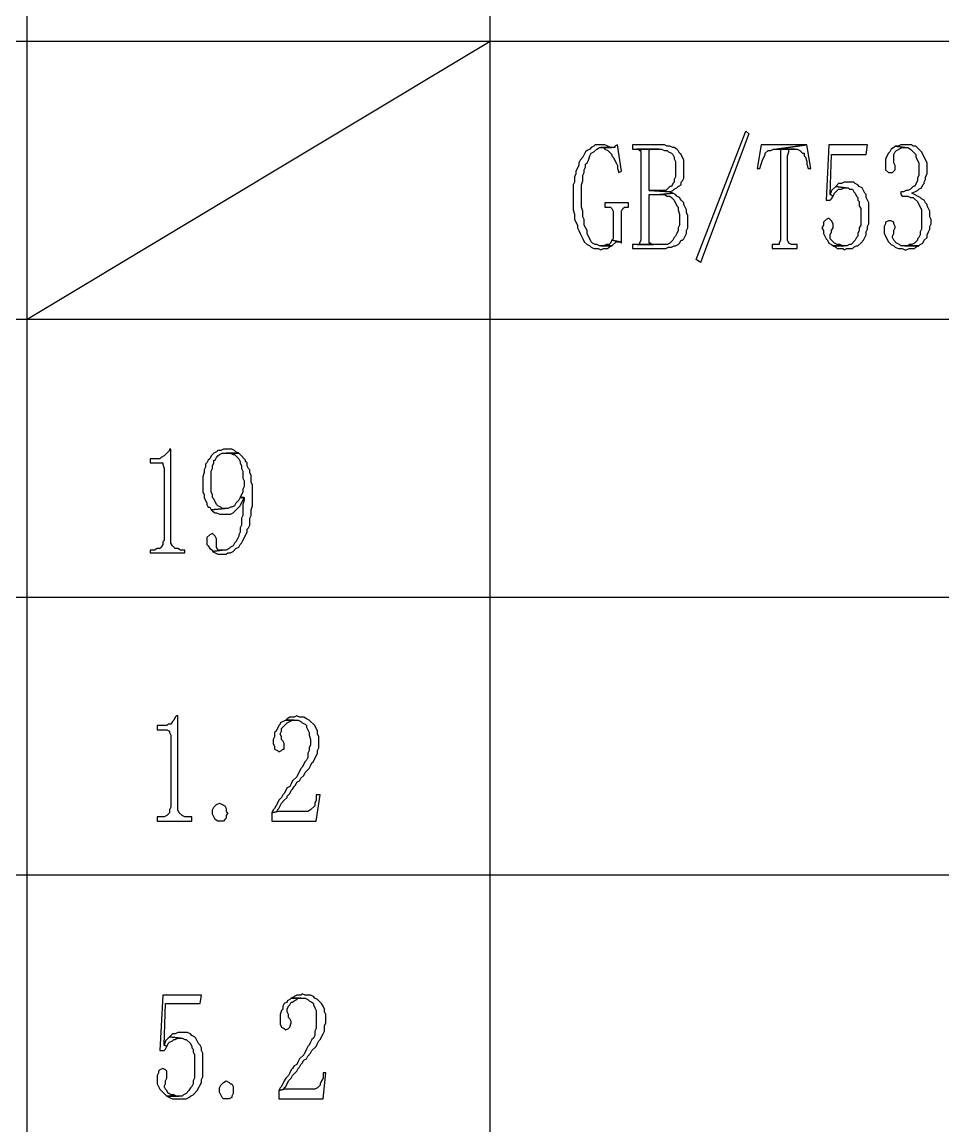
# Model space of a CAD drawing. Extents: x -15.4 to 0.8, y 0.3 to 11.8.
# Drawn here: x -1.066 to -0.511, y 1.686 to 2.351 of the extents above; entities that cross this region are included whole.
import ezdxf

# ---------------------------------------------------------------- set-up
doc = ezdxf.new("R2010")
doc.units = 0
doc.header["$MEASUREMENT"] = 0
doc.linetypes.add('AUSGEZOGEN', pattern=[0])
doc.layers.get('0').update_dxf_attribs({"linetype": 'AUSGEZOGEN'})

msp = doc.modelspace()

# ---------------------------------------------------------------- linework, layer by layer
for points in [[(-1.06295, 1.3344), (-1.06295, 2.6744)], [(-0.78378, 1.3344), (-0.78378, 2.6744)], [(-3.26878, 2.3394), (0.08122, 2.3394)], [(-1.06295, 2.1719), (-0.78378, 2.3394)], [(-0.65711, 2.20606), (-0.65961, 2.20773), (-0.65961, 2.20773), (-0.62961, 2.28523), (-0.62961, 2.28523), (-0.62795, 2.28356), (-0.62795, 2.28356), (-0.65711, 2.20606), (-0.65711, 2.20606)], [(-0.71711, 2.2769), (-0.72045, 2.2769), (-0.72045, 2.2769), (-0.72128, 2.27606), (-0.72128, 2.27606), (-0.72295, 2.27523), (-0.72295, 2.27523), (-0.72378, 2.2744), (-0.72378, 2.2744), (-0.72545, 2.27356), (-0.72545, 2.27356), (-0.72628, 2.27273), (-0.72628, 2.27273), (-0.72795, 2.2694), (-0.72795, 2.2694), (-0.72961, 2.26773), (-0.72961, 2.26773), (-0.73045, 2.26606), (-0.73045, 2.26606), (-0.73045, 2.2644), (-0.73045, 2.2644), (-0.73211, 2.26106), (-0.73211, 2.26106), (-0.73211, 2.2594), (-0.73211, 2.2594), (-0.73295, 2.25773), (-0.73295, 2.25773), (-0.73295, 2.2544), (-0.73295, 2.2544), (-0.73378, 2.25273), (-0.73378, 2.25273), (-0.73378, 2.23773), (-0.73378, 2.23773), (-0.73295, 2.23523), (-0.73295, 2.23523), (-0.73295, 2.2319), (-0.73295, 2.2319), (-0.73128, 2.22856), (-0.73128, 2.22856), (-0.73128, 2.2269), (-0.73128, 2.2269), (-0.73045, 2.22523), (-0.73045, 2.22523), (-0.72961, 2.22356), (-0.72961, 2.22356), (-0.72878, 2.2219), (-0.72878, 2.2219), (-0.72795, 2.22023), (-0.72795, 2.22023), (-0.72711, 2.21856), (-0.72711, 2.21856), (-0.72545, 2.2169), (-0.72545, 2.2169), (-0.72378, 2.21606), (-0.72378, 2.21606), (-0.72295, 2.21523), (-0.72295, 2.21523), (-0.72128, 2.2144), (-0.72128, 2.2144), (-0.71878, 2.2144), (-0.71878, 2.2144), (-0.71711, 2.21356), (-0.71711, 2.21356), (-0.71545, 2.2144), (-0.71545, 2.2144), (-0.71295, 2.2144), (-0.71295, 2.2144), (-0.71211, 2.21523), (-0.71211, 2.21523), (-0.71045, 2.21606), (-0.71045, 2.21606), (-0.71795, 2.21606), (-0.71795, 2.21606), (-0.71961, 2.2169), (-0.71961, 2.2169), (-0.72045, 2.2169), (-0.72045, 2.2169), (-0.72211, 2.21773), (-0.72211, 2.21773), (-0.72295, 2.21856), (-0.72295, 2.21856), (-0.72545, 2.22356), (-0.72545, 2.22356), (-0.72545, 2.22523), (-0.72545, 2.22523), (-0.72711, 2.22856), (-0.72711, 2.22856), (-0.72711, 2.2319), (-0.72711, 2.2319), (-0.72795, 2.23356), (-0.72795, 2.23356), (-0.72795, 2.2369), (-0.72795, 2.2369), (-0.72878, 2.2394), (-0.72878, 2.2394), (-0.72878, 2.25273), (-0.72878, 2.25273), (-0.72795, 2.25523), (-0.72795, 2.25523), (-0.72795, 2.25856), (-0.72795, 2.25856), (-0.72711, 2.26023), (-0.72711, 2.26023), (-0.72711, 2.2619), (-0.72711, 2.2619), (-0.72628, 2.26356), (-0.72628, 2.26356), (-0.72628, 2.26523), (-0.72628, 2.26523), (-0.72545, 2.26606), (-0.72545, 2.26606), (-0.72461, 2.26773), (-0.72461, 2.26773), (-0.72378, 2.27023), (-0.72378, 2.27023), (-0.72295, 2.2719), (-0.72295, 2.2719), (-0.72128, 2.27273), (-0.72128, 2.27273), (-0.71961, 2.2744), (-0.71961, 2.2744), (-0.71795, 2.27523), (-0.71795, 2.27523), (-0.71045, 2.27523), (-0.71045, 2.27523), (-0.71128, 2.27523), (-0.71128, 2.27523), (-0.71295, 2.27606), (-0.71295, 2.27606), (-0.71461, 2.2769), (-0.71461, 2.2769), (-0.71545, 2.2769), (-0.71711, 2.2769)], [(-0.70711, 2.2769), (-0.70878, 2.27606), (-0.70878, 2.27606), (-0.70878, 2.27523), (-0.70878, 2.27523), (-0.71711, 2.27523), (-0.71711, 2.27523), (-0.71545, 2.27523), (-0.71545, 2.27523), (-0.71461, 2.2744), (-0.71461, 2.2744), (-0.71295, 2.27356), (-0.71295, 2.27356), (-0.71045, 2.27106), (-0.71045, 2.27106), (-0.71045, 2.27023), (-0.71045, 2.27023), (-0.70961, 2.2694), (-0.70961, 2.2694), (-0.70795, 2.26606), (-0.70795, 2.26606), (-0.70711, 2.2644), (-0.70711, 2.2644), (-0.70711, 2.26273), (-0.70711, 2.26273), (-0.70628, 2.26023), (-0.70628, 2.26023), (-0.70461, 2.26106), (-0.70711, 2.2769)], [(-0.68045, 2.2769), (-0.69795, 2.2769), (-0.69795, 2.2769), (-0.69795, 2.2744), (-0.69795, 2.2744), (-0.68045, 2.2744), (-0.68045, 2.2744), (-0.67878, 2.27356), (-0.67878, 2.27356), (-0.67711, 2.27356), (-0.67711, 2.27356), (-0.67628, 2.27273), (-0.67628, 2.27273), (-0.67461, 2.2719), (-0.67461, 2.2719), (-0.67378, 2.27106), (-0.67378, 2.27106), (-0.67295, 2.2694), (-0.67295, 2.2694), (-0.67295, 2.26856), (-0.67295, 2.26856), (-0.67211, 2.2669), (-0.67211, 2.2669), (-0.67211, 2.25773), (-0.67211, 2.25773), (-0.67295, 2.25606), (-0.67295, 2.25606), (-0.67295, 2.2544), (-0.67295, 2.2544), (-0.67378, 2.25356), (-0.67378, 2.25356), (-0.67461, 2.2519), (-0.67461, 2.2519), (-0.67545, 2.2519), (-0.67545, 2.2519), (-0.67711, 2.25023), (-0.67711, 2.25023), (-0.67795, 2.2494), (-0.67795, 2.2494), (-0.68795, 2.2494), (-0.68795, 2.2494), (-0.67545, 2.24856), (-0.67545, 2.24856), (-0.67378, 2.2494), (-0.67378, 2.2494), (-0.67295, 2.25023), (-0.67295, 2.25023), (-0.67128, 2.25106), (-0.67128, 2.25106), (-0.67045, 2.2519), (-0.67045, 2.2519), (-0.66878, 2.25273), (-0.66878, 2.25273), (-0.66878, 2.2544), (-0.66878, 2.2544), (-0.66795, 2.25523), (-0.66795, 2.25523), (-0.66711, 2.2569), (-0.66711, 2.2569), (-0.66711, 2.26773), (-0.66711, 2.26773), (-0.66878, 2.27106), (-0.66878, 2.27106), (-0.66961, 2.2719), (-0.66961, 2.2719), (-0.67045, 2.27356), (-0.67045, 2.27356), (-0.67128, 2.2744), (-0.67128, 2.2744), (-0.67295, 2.27523), (-0.67295, 2.27523), (-0.67378, 2.27523), (-0.67378, 2.27523), (-0.67545, 2.27606), (-0.67545, 2.27606), (-0.67711, 2.27606), (-0.67711, 2.27606), (-0.67878, 2.2769), (-0.68045, 2.2769)], [(-0.59295, 2.2769), (-0.62045, 2.2769), (-0.62045, 2.2769), (-0.62295, 2.26273), (-0.62295, 2.26273), (-0.62128, 2.26273), (-0.62128, 2.26273), (-0.62045, 2.26523), (-0.62045, 2.26523), (-0.61961, 2.26773), (-0.61961, 2.26773), (-0.61795, 2.27106), (-0.61795, 2.27106), (-0.61795, 2.2719), (-0.61795, 2.2719), (-0.61628, 2.27356), (-0.61628, 2.27356), (-0.61461, 2.27356), (-0.61461, 2.27356), (-0.61295, 2.2744), (-0.61295, 2.2744), (-0.61128, 2.2744), (-0.59295, 2.2769)], [(-0.59295, 2.2769), (-0.61128, 2.2744), (-0.61128, 2.2744), (-0.59878, 2.2744), (-0.59878, 2.2744), (-0.59711, 2.27356), (-0.59711, 2.27356), (-0.59545, 2.2719), (-0.59545, 2.2719), (-0.59461, 2.2719), (-0.59461, 2.2719), (-0.59461, 2.27023), (-0.59461, 2.27023), (-0.59378, 2.2694), (-0.59378, 2.2694), (-0.59295, 2.2669), (-0.59295, 2.2669), (-0.59295, 2.26523), (-0.59295, 2.26523), (-0.59211, 2.26273), (-0.59211, 2.26273), (-0.59045, 2.26273), (-0.59295, 2.2769)], [(-0.55628, 2.2769), (-0.57961, 2.2769), (-0.57961, 2.2769), (-0.58128, 2.24356), (-0.58128, 2.24356), (-0.57878, 2.24356), (-0.57878, 2.24356), (-0.57795, 2.2444), (-0.57795, 2.2444), (-0.57711, 2.24606), (-0.57711, 2.24606), (-0.57878, 2.2469), (-0.57878, 2.2469), (-0.57795, 2.27106), (-0.57795, 2.27106), (-0.55711, 2.27106), (-0.55628, 2.2769)], [(-0.53961, 2.27606), (-0.54045, 2.27523), (-0.54045, 2.27523), (-0.54211, 2.2744), (-0.54211, 2.2744), (-0.54295, 2.27273), (-0.54295, 2.27273), (-0.54378, 2.2719), (-0.54378, 2.2719), (-0.54545, 2.26856), (-0.54545, 2.26856), (-0.54545, 2.2619), (-0.54545, 2.2619), (-0.54378, 2.26023), (-0.54378, 2.26023), (-0.54128, 2.26023), (-0.54128, 2.26023), (-0.54045, 2.26106), (-0.54045, 2.26106), (-0.53961, 2.2619), (-0.53961, 2.2619), (-0.53961, 2.2644), (-0.53961, 2.2644), (-0.54045, 2.26606), (-0.54045, 2.26606), (-0.54045, 2.27106), (-0.54045, 2.27106), (-0.53961, 2.27273), (-0.53961, 2.27273), (-0.53878, 2.27356), (-0.53878, 2.27356), (-0.53545, 2.27523), (-0.53545, 2.27523), (-0.53378, 2.27523), (-0.53961, 2.27606)], [(-0.53295, 2.2769), (-0.53628, 2.2769), (-0.53628, 2.2769), (-0.53795, 2.27606), (-0.53795, 2.27606), (-0.53961, 2.27606), (-0.53961, 2.27606), (-0.53378, 2.27523), (-0.53378, 2.27523), (-0.53211, 2.27523), (-0.53211, 2.27523), (-0.53045, 2.2744), (-0.53045, 2.2744), (-0.52961, 2.27356), (-0.52961, 2.27356), (-0.52711, 2.27106), (-0.52711, 2.27106), (-0.52711, 2.2694), (-0.52711, 2.2694), (-0.52545, 2.26606), (-0.52545, 2.26606), (-0.52545, 2.25856), (-0.52545, 2.25856), (-0.52628, 2.2569), (-0.52628, 2.2569), (-0.52628, 2.25523), (-0.52628, 2.25523), (-0.52795, 2.2519), (-0.52795, 2.2519), (-0.52878, 2.2519), (-0.52878, 2.2519), (-0.52961, 2.25106), (-0.52961, 2.25106), (-0.53045, 2.25023), (-0.53045, 2.25023), (-0.53211, 2.2494), (-0.53211, 2.2494), (-0.53295, 2.2494), (-0.53295, 2.2494), (-0.53461, 2.24856), (-0.53461, 2.24856), (-0.53628, 2.24856), (-0.53628, 2.24856), (-0.53628, 2.2469), (-0.53628, 2.2469), (-0.53545, 2.24606), (-0.53545, 2.24606), (-0.53211, 2.24606), (-0.53211, 2.24606), (-0.53045, 2.24523), (-0.53045, 2.24523), (-0.52878, 2.24523), (-0.52878, 2.24523), (-0.52795, 2.2444), (-0.52795, 2.2444), (-0.52628, 2.24273), (-0.52628, 2.24273), (-0.52378, 2.23773), (-0.52378, 2.23773), (-0.52378, 2.22606), (-0.52378, 2.22606), (-0.52461, 2.2244), (-0.52461, 2.2244), (-0.52461, 2.22273), (-0.52461, 2.22273), (-0.52545, 2.22106), (-0.52545, 2.22106), (-0.52628, 2.22023), (-0.52628, 2.22023), (-0.52628, 2.2194), (-0.52628, 2.2194), (-0.52795, 2.21773), (-0.52795, 2.21773), (-0.52961, 2.2169), (-0.52961, 2.2169), (-0.53128, 2.2169), (-0.53128, 2.2169), (-0.53211, 2.21606), (-0.53211, 2.21606), (-0.53378, 2.21606), (-0.53378, 2.21606), (-0.52545, 2.21606), (-0.52545, 2.21606), (-0.52461, 2.2169), (-0.52461, 2.2169), (-0.52295, 2.21773), (-0.52295, 2.21773), (-0.52211, 2.2194), (-0.52211, 2.2194), (-0.52045, 2.22106), (-0.52045, 2.22106), (-0.52045, 2.22273), (-0.52045, 2.22273), (-0.51961, 2.2244), (-0.51961, 2.2244), (-0.51878, 2.22606), (-0.51878, 2.22606), (-0.51878, 2.22773), (-0.51878, 2.22773), (-0.51795, 2.2294), (-0.51795, 2.2294), (-0.51795, 2.2319), (-0.51795, 2.2319), (-0.51878, 2.23356), (-0.51878, 2.23356), (-0.51878, 2.2369), (-0.51878, 2.2369), (-0.51961, 2.23856), (-0.51961, 2.23856), (-0.52045, 2.24023), (-0.52045, 2.24023), (-0.52045, 2.24106), (-0.52045, 2.24106), (-0.52128, 2.2419), (-0.52128, 2.2419), (-0.52211, 2.24356), (-0.52211, 2.24356), (-0.52378, 2.2444), (-0.52378, 2.2444), (-0.52461, 2.24523), (-0.52461, 2.24523), (-0.52961, 2.24773), (-0.52961, 2.24773), (-0.52628, 2.2494), (-0.52628, 2.2494), (-0.52545, 2.25023), (-0.52545, 2.25023), (-0.52378, 2.25106), (-0.52378, 2.25106), (-0.52295, 2.25273), (-0.52295, 2.25273), (-0.52211, 2.25356), (-0.52211, 2.25356), (-0.52211, 2.2544), (-0.52211, 2.2544), (-0.52128, 2.25606), (-0.52128, 2.25606), (-0.52128, 2.25773), (-0.52128, 2.25773), (-0.52045, 2.2594), (-0.52045, 2.2594), (-0.52045, 2.26606), (-0.52045, 2.26606), (-0.52378, 2.27273), (-0.52378, 2.27273), (-0.52711, 2.27606), (-0.52711, 2.27606), (-0.52878, 2.27606), (-0.52878, 2.27606), (-0.52961, 2.2769), (-0.52961, 2.2769), (-0.53128, 2.2769), (-0.53295, 2.2769)], [(-0.69545, 2.2744), (-0.69461, 2.2744), (-0.69461, 2.2744), (-0.69378, 2.27356), (-0.69378, 2.27356), (-0.69295, 2.27356), (-0.69295, 2.27356), (-0.69295, 2.2194), (-0.69295, 2.2194), (-0.69378, 2.21773), (-0.69378, 2.21773), (-0.69378, 2.2169), (-0.69378, 2.2169), (-0.69545, 2.2169), (-0.69545, 2.2169), (-0.68545, 2.2169), (-0.68545, 2.2169), (-0.68628, 2.2169), (-0.68628, 2.2169), (-0.68711, 2.21773), (-0.68711, 2.21773), (-0.68795, 2.21773), (-0.68795, 2.21773), (-0.68795, 2.2469), (-0.68795, 2.2469), (-0.68128, 2.2469), (-0.68128, 2.2469), (-0.67378, 2.24773), (-0.67378, 2.24773), (-0.67545, 2.24856), (-0.67545, 2.24856), (-0.68795, 2.2494), (-0.68795, 2.2494), (-0.68795, 2.27356), (-0.68795, 2.27356), (-0.68711, 2.2744), (-0.68711, 2.2744), (-0.68211, 2.2744), (-0.69545, 2.2744)], [(-0.61128, 2.2744), (-0.60878, 2.2744), (-0.60878, 2.2744), (-0.60878, 2.2194), (-0.60878, 2.2194), (-0.60961, 2.21773), (-0.60961, 2.21773), (-0.60961, 2.2169), (-0.60961, 2.2169), (-0.61378, 2.2169), (-0.61378, 2.2169), (-0.61378, 2.2144), (-0.61378, 2.2144), (-0.59878, 2.2144), (-0.59878, 2.2144), (-0.59878, 2.2169), (-0.59878, 2.2169), (-0.60211, 2.2169), (-0.60211, 2.2169), (-0.60378, 2.21773), (-0.60378, 2.21773), (-0.60461, 2.2194), (-0.60461, 2.2194), (-0.60461, 2.27023), (-0.60461, 2.27023), (-0.60378, 2.27273), (-0.60378, 2.27273), (-0.60378, 2.2744), (-0.60378, 2.2744), (-0.60045, 2.2744), (-0.61128, 2.2744)], [(-0.57545, 2.2519), (-0.57795, 2.2494), (-0.57795, 2.2494), (-0.57878, 2.2469), (-0.57878, 2.2469), (-0.57711, 2.24606), (-0.57711, 2.24606), (-0.57628, 2.24773), (-0.57628, 2.24773), (-0.57378, 2.25023), (-0.57378, 2.25023), (-0.57211, 2.25023), (-0.57211, 2.25023), (-0.57045, 2.25106), (-0.57045, 2.25106), (-0.56961, 2.25106), (-0.57545, 2.2519)], [(-0.56795, 2.2544), (-0.57045, 2.2544), (-0.57045, 2.2544), (-0.57211, 2.25356), (-0.57211, 2.25356), (-0.57378, 2.25356), (-0.57378, 2.25356), (-0.57545, 2.2519), (-0.57545, 2.2519), (-0.56961, 2.25106), (-0.56961, 2.25106), (-0.56795, 2.25106), (-0.56795, 2.25106), (-0.56711, 2.25023), (-0.56711, 2.25023), (-0.56545, 2.25023), (-0.56545, 2.25023), (-0.56461, 2.24856), (-0.56461, 2.24856), (-0.56378, 2.24773), (-0.56378, 2.24773), (-0.56295, 2.24606), (-0.56295, 2.24606), (-0.56211, 2.24523), (-0.56211, 2.24523), (-0.56211, 2.24356), (-0.56211, 2.24356), (-0.56128, 2.24273), (-0.56128, 2.24273), (-0.56128, 2.24023), (-0.56128, 2.24023), (-0.56045, 2.23856), (-0.56045, 2.23856), (-0.56045, 2.22856), (-0.56045, 2.22856), (-0.56128, 2.2269), (-0.56128, 2.2269), (-0.56128, 2.22523), (-0.56128, 2.22523), (-0.56211, 2.22356), (-0.56211, 2.22356), (-0.56211, 2.2219), (-0.56211, 2.2219), (-0.56295, 2.22106), (-0.56295, 2.22106), (-0.56378, 2.2194), (-0.56378, 2.2194), (-0.56628, 2.2169), (-0.56628, 2.2169), (-0.56711, 2.2169), (-0.56711, 2.2169), (-0.56878, 2.21606), (-0.56878, 2.21606), (-0.57711, 2.21606), (-0.57711, 2.21606), (-0.57545, 2.21523), (-0.57545, 2.21523), (-0.57461, 2.2144), (-0.57461, 2.2144), (-0.57128, 2.2144), (-0.57128, 2.2144), (-0.57045, 2.21356), (-0.57045, 2.21356), (-0.56878, 2.2144), (-0.56878, 2.2144), (-0.56545, 2.2144), (-0.56545, 2.2144), (-0.56461, 2.21523), (-0.56461, 2.21523), (-0.56295, 2.21606), (-0.56295, 2.21606), (-0.56211, 2.21606), (-0.56211, 2.21606), (-0.56045, 2.21773), (-0.56045, 2.21773), (-0.55878, 2.2194), (-0.55878, 2.2194), (-0.55711, 2.22273), (-0.55711, 2.22273), (-0.55711, 2.2244), (-0.55711, 2.2244), (-0.55628, 2.22606), (-0.55628, 2.22606), (-0.55628, 2.22773), (-0.55628, 2.22773), (-0.55545, 2.2294), (-0.55545, 2.2294), (-0.55545, 2.2419), (-0.55545, 2.2419), (-0.55628, 2.24356), (-0.55628, 2.24356), (-0.55711, 2.24523), (-0.55711, 2.24523), (-0.55711, 2.2469), (-0.55711, 2.2469), (-0.55795, 2.24773), (-0.55795, 2.24773), (-0.55961, 2.25106), (-0.55961, 2.25106), (-0.56128, 2.2519), (-0.56128, 2.2519), (-0.56211, 2.25273), (-0.56211, 2.25273), (-0.56378, 2.25356), (-0.56378, 2.25356), (-0.56461, 2.2544), (-0.56461, 2.2544), (-0.56628, 2.2544), (-0.56795, 2.2544)], [(-0.67378, 2.24773), (-0.68128, 2.2469), (-0.68128, 2.2469), (-0.67878, 2.2469), (-0.67878, 2.2469), (-0.67711, 2.24606), (-0.67711, 2.24606), (-0.67545, 2.24606), (-0.67545, 2.24606), (-0.67461, 2.24523), (-0.67461, 2.24523), (-0.67378, 2.2444), (-0.67378, 2.2444), (-0.67295, 2.24356), (-0.67295, 2.24356), (-0.67128, 2.24023), (-0.67128, 2.24023), (-0.67045, 2.2394), (-0.67045, 2.2394), (-0.67045, 2.23773), (-0.67045, 2.23773), (-0.66961, 2.23523), (-0.66961, 2.23523), (-0.66961, 2.22856), (-0.66961, 2.22856), (-0.67045, 2.2269), (-0.67045, 2.2269), (-0.67045, 2.22523), (-0.67045, 2.22523), (-0.67128, 2.22356), (-0.67128, 2.22356), (-0.67211, 2.2219), (-0.67211, 2.2219), (-0.67295, 2.22106), (-0.67295, 2.22106), (-0.67378, 2.2194), (-0.67378, 2.2194), (-0.67545, 2.21773), (-0.67545, 2.21773), (-0.67711, 2.2169), (-0.67711, 2.2169), (-0.69795, 2.2169), (-0.69795, 2.2169), (-0.69795, 2.2144), (-0.69795, 2.2144), (-0.67795, 2.2144), (-0.67795, 2.2144), (-0.67628, 2.21523), (-0.67628, 2.21523), (-0.67461, 2.21523), (-0.67461, 2.21523), (-0.67295, 2.21606), (-0.67295, 2.21606), (-0.67211, 2.21606), (-0.67211, 2.21606), (-0.67045, 2.2169), (-0.67045, 2.2169), (-0.66961, 2.21773), (-0.66961, 2.21773), (-0.66878, 2.2194), (-0.66878, 2.2194), (-0.66795, 2.2194), (-0.66795, 2.2194), (-0.66711, 2.22023), (-0.66711, 2.22023), (-0.66628, 2.2219), (-0.66628, 2.2219), (-0.66545, 2.22356), (-0.66545, 2.22356), (-0.66545, 2.22523), (-0.66545, 2.22523), (-0.66461, 2.2269), (-0.66461, 2.2269), (-0.66461, 2.2344), (-0.66461, 2.2344), (-0.66545, 2.23606), (-0.66545, 2.23606), (-0.66545, 2.23773), (-0.66545, 2.23773), (-0.66628, 2.2394), (-0.66628, 2.2394), (-0.66711, 2.24106), (-0.66711, 2.24106), (-0.66711, 2.2419), (-0.66711, 2.2419), (-0.66878, 2.24356), (-0.66878, 2.24356), (-0.66961, 2.24523), (-0.66961, 2.24523), (-0.67128, 2.24606), (-0.67128, 2.24606), (-0.67211, 2.2469), (-0.67378, 2.24773)], [(-0.70045, 2.2419), (-0.71461, 2.2419), (-0.71461, 2.2419), (-0.71461, 2.2394), (-0.71461, 2.2394), (-0.71128, 2.2394), (-0.71128, 2.2394), (-0.71045, 2.23856), (-0.71045, 2.23856), (-0.70961, 2.2369), (-0.70961, 2.2369), (-0.70961, 2.22023), (-0.70961, 2.22023), (-0.71045, 2.2194), (-0.71045, 2.2194), (-0.70545, 2.21856), (-0.70545, 2.21856), (-0.70461, 2.21773), (-0.70461, 2.21773), (-0.70461, 2.2369), (-0.70461, 2.2369), (-0.70378, 2.23856), (-0.70378, 2.23856), (-0.70295, 2.2394), (-0.70295, 2.2394), (-0.70045, 2.2394), (-0.70045, 2.2419)], [(-0.57961, 2.23273), (-0.58128, 2.2319), (-0.58128, 2.2319), (-0.58211, 2.23106), (-0.58211, 2.23106), (-0.58295, 2.23023), (-0.58295, 2.23023), (-0.58295, 2.22856), (-0.58295, 2.22856), (-0.58378, 2.2269), (-0.58378, 2.2269), (-0.58295, 2.22523), (-0.58295, 2.22523), (-0.58295, 2.22356), (-0.58295, 2.22356), (-0.58211, 2.2219), (-0.58211, 2.2219), (-0.58128, 2.22023), (-0.58128, 2.22023), (-0.58045, 2.2194), (-0.58045, 2.2194), (-0.57961, 2.21773), (-0.57961, 2.21773), (-0.57795, 2.2169), (-0.57795, 2.2169), (-0.57711, 2.21606), (-0.57711, 2.21606), (-0.57045, 2.21606), (-0.57045, 2.21606), (-0.57128, 2.21606), (-0.57128, 2.21606), (-0.57295, 2.2169), (-0.57295, 2.2169), (-0.57461, 2.2169), (-0.57461, 2.2169), (-0.57628, 2.21773), (-0.57628, 2.21773), (-0.57878, 2.22023), (-0.57878, 2.22023), (-0.57878, 2.22273), (-0.57878, 2.22273), (-0.57795, 2.2244), (-0.57795, 2.2244), (-0.57795, 2.22523), (-0.57795, 2.22523), (-0.57711, 2.2269), (-0.57711, 2.2269), (-0.57711, 2.2294), (-0.57711, 2.2294), (-0.57795, 2.23106), (-0.57795, 2.23106), (-0.57878, 2.2319), (-0.57961, 2.23273)], [(-0.54295, 2.23106), (-0.54378, 2.23106), (-0.54378, 2.23106), (-0.54545, 2.23023), (-0.54545, 2.23023), (-0.54545, 2.2294), (-0.54545, 2.2294), (-0.54628, 2.22773), (-0.54628, 2.22773), (-0.54628, 2.22356), (-0.54628, 2.22356), (-0.54378, 2.21856), (-0.54378, 2.21856), (-0.54211, 2.2169), (-0.54211, 2.2169), (-0.54045, 2.21606), (-0.54045, 2.21606), (-0.53961, 2.21523), (-0.53961, 2.21523), (-0.53795, 2.2144), (-0.53795, 2.2144), (-0.53545, 2.2144), (-0.53545, 2.2144), (-0.53378, 2.21356), (-0.53378, 2.21356), (-0.53295, 2.21356), (-0.53295, 2.21356), (-0.53128, 2.2144), (-0.53128, 2.2144), (-0.52795, 2.2144), (-0.52795, 2.2144), (-0.52711, 2.21523), (-0.52711, 2.21523), (-0.52545, 2.21606), (-0.52545, 2.21606), (-0.53628, 2.21606), (-0.53628, 2.21606), (-0.53711, 2.2169), (-0.53711, 2.2169), (-0.53878, 2.21773), (-0.53878, 2.21773), (-0.54045, 2.2194), (-0.54045, 2.2194), (-0.54128, 2.22106), (-0.54128, 2.22106), (-0.54128, 2.2219), (-0.54128, 2.2219), (-0.54045, 2.22356), (-0.54045, 2.22356), (-0.54045, 2.22523), (-0.54045, 2.22523), (-0.53961, 2.2269), (-0.53961, 2.2269), (-0.53961, 2.22773), (-0.53961, 2.22773), (-0.54045, 2.2294), (-0.54045, 2.2294), (-0.54045, 2.23023), (-0.54045, 2.23023), (-0.54211, 2.23106), (-0.54295, 2.23106)], [(-0.71045, 2.2194), (-0.71128, 2.21773), (-0.71128, 2.21773), (-0.71211, 2.2169), (-0.71211, 2.2169), (-0.71378, 2.2169), (-0.71378, 2.2169), (-0.71545, 2.21606), (-0.71545, 2.21606), (-0.71711, 2.21606), (-0.71711, 2.21606), (-0.71045, 2.21606), (-0.71045, 2.21606), (-0.70795, 2.21856), (-0.70795, 2.21856), (-0.70545, 2.21856), (-0.71045, 2.2194)], [(-3.26878, 2.1719), (0.08122, 2.1719)], [(-0.97628, 2.09356), (-0.97711, 2.09356), (-0.97711, 2.09356), (-0.97711, 2.09273), (-0.97711, 2.09273), (-0.97795, 2.0919), (-0.97795, 2.0919), (-0.98045, 2.0894), (-0.98045, 2.0894), (-0.98211, 2.08856), (-0.98211, 2.08856), (-0.98295, 2.08773), (-0.98295, 2.08773), (-0.98878, 2.08773), (-0.98878, 2.08773), (-0.98878, 2.08523), (-0.98878, 2.08523), (-0.98128, 2.08523), (-0.98128, 2.08523), (-0.98128, 2.0844), (-0.98128, 2.0844), (-0.98045, 2.0819), (-0.98045, 2.0819), (-0.98045, 2.03856), (-0.98045, 2.03856), (-0.98128, 2.03773), (-0.98128, 2.03773), (-0.98128, 2.03606), (-0.98128, 2.03606), (-0.98211, 2.0344), (-0.98211, 2.0344), (-0.98295, 2.03356), (-0.98295, 2.03356), (-0.98461, 2.03356), (-0.98461, 2.03356), (-0.98628, 2.03273), (-0.98628, 2.03273), (-0.98878, 2.03273), (-0.98878, 2.03273), (-0.98878, 2.03106), (-0.98878, 2.03106), (-0.96795, 2.03106), (-0.96795, 2.03106), (-0.96795, 2.03273), (-0.96795, 2.03273), (-0.97045, 2.03273), (-0.97045, 2.03273), (-0.97211, 2.03356), (-0.97211, 2.03356), (-0.97378, 2.03356), (-0.97378, 2.03356), (-0.97545, 2.03523), (-0.97545, 2.03523), (-0.97628, 2.0369), (-0.97628, 2.0369), (-0.97628, 2.03856), (-0.97628, 2.09356)], [(-0.94295, 2.09356), (-0.94461, 2.09356), (-0.94461, 2.09356), (-0.94628, 2.09273), (-0.94628, 2.09273), (-0.94795, 2.09273), (-0.94795, 2.09273), (-0.94878, 2.0919), (-0.94878, 2.0919), (-0.95045, 2.09106), (-0.95045, 2.09106), (-0.95211, 2.0894), (-0.95211, 2.0894), (-0.95295, 2.08773), (-0.95295, 2.08773), (-0.95378, 2.0869), (-0.95378, 2.0869), (-0.95461, 2.08523), (-0.95461, 2.08523), (-0.95545, 2.0844), (-0.95545, 2.0844), (-0.95545, 2.08273), (-0.95545, 2.08273), (-0.95628, 2.08106), (-0.95628, 2.08106), (-0.95628, 2.0794), (-0.95628, 2.0794), (-0.95711, 2.0769), (-0.95711, 2.0769), (-0.95711, 2.06773), (-0.95711, 2.06773), (-0.95628, 2.06606), (-0.95628, 2.06606), (-0.95628, 2.0644), (-0.95628, 2.0644), (-0.95461, 2.06106), (-0.95461, 2.06106), (-0.95461, 2.06023), (-0.95461, 2.06023), (-0.95378, 2.05856), (-0.95378, 2.05856), (-0.95295, 2.05856), (-0.95295, 2.05856), (-0.95211, 2.0569), (-0.95211, 2.0569), (-0.94378, 2.05773), (-0.94378, 2.05773), (-0.94545, 2.05773), (-0.94545, 2.05773), (-0.94628, 2.05856), (-0.94628, 2.05856), (-0.94795, 2.0594), (-0.94795, 2.0594), (-0.94878, 2.06023), (-0.94878, 2.06023), (-0.95045, 2.06356), (-0.95045, 2.06356), (-0.95128, 2.0644), (-0.95128, 2.0644), (-0.95128, 2.06606), (-0.95128, 2.06606), (-0.95211, 2.06773), (-0.95211, 2.06773), (-0.95211, 2.08023), (-0.95211, 2.08023), (-0.95128, 2.0819), (-0.95128, 2.0819), (-0.95128, 2.08356), (-0.95128, 2.08356), (-0.95045, 2.08523), (-0.95045, 2.08523), (-0.95045, 2.0869), (-0.95045, 2.0869), (-0.94961, 2.0869), (-0.94961, 2.0869), (-0.94878, 2.08856), (-0.94878, 2.08856), (-0.94795, 2.0894), (-0.94795, 2.0894), (-0.94711, 2.09023), (-0.94711, 2.09023), (-0.94545, 2.09106), (-0.94545, 2.09106), (-0.93545, 2.09106), (-0.93545, 2.09106), (-0.93711, 2.0919), (-0.93711, 2.0919), (-0.93795, 2.09273), (-0.93795, 2.09273), (-0.93961, 2.09356), (-0.93961, 2.09356), (-0.94128, 2.09356), (-0.94295, 2.09356)], [(-0.93545, 2.09106), (-0.94295, 2.09106), (-0.94295, 2.09106), (-0.94045, 2.09106), (-0.94045, 2.09106), (-0.93878, 2.09023), (-0.93878, 2.09023), (-0.93795, 2.09023), (-0.93795, 2.09023), (-0.93628, 2.08856), (-0.93628, 2.08856), (-0.93545, 2.08773), (-0.93545, 2.08773), (-0.93461, 2.08606), (-0.93461, 2.08606), (-0.93461, 2.08523), (-0.93461, 2.08523), (-0.93378, 2.08356), (-0.93378, 2.08356), (-0.93378, 2.0819), (-0.93378, 2.0819), (-0.93295, 2.08023), (-0.93295, 2.08023), (-0.93295, 2.07606), (-0.93295, 2.07606), (-0.93211, 2.0744), (-0.93211, 2.0744), (-0.93211, 2.07106), (-0.93211, 2.07106), (-0.93295, 2.0694), (-0.93295, 2.0694), (-0.93295, 2.06773), (-0.93295, 2.06773), (-0.93461, 2.0644), (-0.93461, 2.0644), (-0.93211, 2.0644), (-0.93211, 2.0644), (-0.93211, 2.06273), (-0.93211, 2.06273), (-0.93295, 2.06023), (-0.93295, 2.06023), (-0.93295, 2.05356), (-0.93295, 2.05356), (-0.93378, 2.0519), (-0.93378, 2.0519), (-0.93378, 2.04773), (-0.93378, 2.04773), (-0.93461, 2.04606), (-0.93461, 2.04606), (-0.93461, 2.04356), (-0.93461, 2.04356), (-0.93545, 2.0419), (-0.93545, 2.0419), (-0.93545, 2.04106), (-0.93545, 2.04106), (-0.93628, 2.0394), (-0.93628, 2.0394), (-0.93711, 2.03773), (-0.93711, 2.03773), (-0.93795, 2.0369), (-0.93795, 2.0369), (-0.93878, 2.03523), (-0.93878, 2.03523), (-0.94045, 2.0344), (-0.94045, 2.0344), (-0.94128, 2.03356), (-0.94128, 2.03356), (-0.94295, 2.03273), (-0.94295, 2.03273), (-0.94545, 2.03273), (-0.94545, 2.03273), (-0.95128, 2.0319), (-0.95128, 2.0319), (-0.94795, 2.03023), (-0.94795, 2.03023), (-0.94295, 2.03023), (-0.94295, 2.03023), (-0.94211, 2.03106), (-0.94211, 2.03106), (-0.94045, 2.03106), (-0.94045, 2.03106), (-0.93878, 2.0319), (-0.93878, 2.0319), (-0.93711, 2.03356), (-0.93711, 2.03356), (-0.93545, 2.0344), (-0.93545, 2.0344), (-0.93461, 2.03606), (-0.93461, 2.03606), (-0.93378, 2.0369), (-0.93378, 2.0369), (-0.93295, 2.03856), (-0.93295, 2.03856), (-0.93045, 2.04356), (-0.93045, 2.04356), (-0.93045, 2.04523), (-0.93045, 2.04523), (-0.92961, 2.04606), (-0.92961, 2.04606), (-0.92878, 2.04773), (-0.92878, 2.04773), (-0.92878, 2.0519), (-0.92878, 2.0519), (-0.92795, 2.05356), (-0.92795, 2.05356), (-0.92795, 2.0569), (-0.92795, 2.0569), (-0.92711, 2.0594), (-0.92711, 2.0594), (-0.92711, 2.0719), (-0.92711, 2.0719), (-0.92795, 2.07356), (-0.92795, 2.07356), (-0.92795, 2.07773), (-0.92795, 2.07773), (-0.92878, 2.0794), (-0.92878, 2.0794), (-0.92878, 2.08106), (-0.92878, 2.08106), (-0.92961, 2.0819), (-0.92961, 2.0819), (-0.93045, 2.08356), (-0.93045, 2.08356), (-0.93045, 2.08523), (-0.93045, 2.08523), (-0.93128, 2.08606), (-0.93128, 2.08606), (-0.93128, 2.0869), (-0.93128, 2.0869), (-0.93211, 2.08773), (-0.93211, 2.08773), (-0.93378, 2.0894), (-0.93378, 2.0894), (-0.93461, 2.09023), (-0.93545, 2.09106)], [(-0.93461, 2.0644), (-0.93545, 2.06273), (-0.93545, 2.06273), (-0.93628, 2.0619), (-0.93628, 2.0619), (-0.93711, 2.06106), (-0.93711, 2.06106), (-0.93795, 2.0594), (-0.93795, 2.0594), (-0.93961, 2.05856), (-0.93961, 2.05856), (-0.94045, 2.05856), (-0.94045, 2.05856), (-0.94211, 2.05773), (-0.94211, 2.05773), (-0.94378, 2.05773), (-0.94378, 2.05773), (-0.95211, 2.0569), (-0.95211, 2.0569), (-0.95128, 2.05606), (-0.95128, 2.05606), (-0.94961, 2.05523), (-0.94961, 2.05523), (-0.94878, 2.05523), (-0.94878, 2.05523), (-0.94711, 2.0544), (-0.94711, 2.0544), (-0.94045, 2.0544), (-0.94045, 2.0544), (-0.93878, 2.05523), (-0.93878, 2.05523), (-0.93461, 2.0594), (-0.93461, 2.0594), (-0.93211, 2.0644), (-0.93461, 2.0644)], [(-0.95128, 2.04273), (-0.95295, 2.0419), (-0.95295, 2.0419), (-0.95461, 2.04023), (-0.95461, 2.04023), (-0.95461, 2.03606), (-0.95461, 2.03606), (-0.95378, 2.03523), (-0.95378, 2.03523), (-0.95295, 2.03356), (-0.95295, 2.03356), (-0.95128, 2.03273), (-0.95128, 2.03273), (-0.95128, 2.0319), (-0.95128, 2.0319), (-0.94545, 2.03273), (-0.94545, 2.03273), (-0.94795, 2.03273), (-0.94795, 2.03273), (-0.94878, 2.0344), (-0.94878, 2.0344), (-0.94878, 2.0394), (-0.94878, 2.0394), (-0.94961, 2.04106), (-0.94961, 2.04106), (-0.95045, 2.0419), (-0.95128, 2.04273)], [(-3.26878, 2.0044), (0.08122, 2.0044)], [(-3.26878, 2.0044), (0.08122, 2.0044)], [(-0.97211, 1.93273), (-0.97295, 1.93273), (-0.97295, 1.93273), (-0.97378, 1.9319), (-0.97378, 1.9319), (-0.97461, 1.93023), (-0.97461, 1.93023), (-0.97545, 1.9294), (-0.97545, 1.9294), (-0.97628, 1.92773), (-0.97628, 1.92773), (-0.97795, 1.92773), (-0.97795, 1.92773), (-0.97878, 1.9269), (-0.97878, 1.9269), (-0.98461, 1.9269), (-0.98461, 1.9269), (-0.98461, 1.9244), (-0.98461, 1.9244), (-0.97878, 1.9244), (-0.97878, 1.9244), (-0.97711, 1.92356), (-0.97711, 1.92356), (-0.97711, 1.92273), (-0.97711, 1.92273), (-0.97628, 1.92106), (-0.97628, 1.92106), (-0.97628, 1.87773), (-0.97628, 1.87773), (-0.97711, 1.87606), (-0.97711, 1.87606), (-0.97711, 1.8744), (-0.97711, 1.8744), (-0.97795, 1.87356), (-0.97795, 1.87356), (-0.97878, 1.87273), (-0.97878, 1.87273), (-0.98045, 1.8719), (-0.98045, 1.8719), (-0.98461, 1.8719), (-0.98461, 1.8719), (-0.98461, 1.8694), (-0.98461, 1.8694), (-0.96378, 1.8694), (-0.96378, 1.8694), (-0.96378, 1.8719), (-0.96378, 1.8719), (-0.96795, 1.8719), (-0.96795, 1.8719), (-0.96961, 1.87273), (-0.96961, 1.87273), (-0.97128, 1.8744), (-0.97128, 1.8744), (-0.97211, 1.87606), (-0.97211, 1.87606), (-0.97211, 1.87773), (-0.97211, 1.93273)], [(-0.90045, 1.93273), (-0.90211, 1.9319), (-0.90211, 1.9319), (-0.90461, 1.9319), (-0.90461, 1.9319), (-0.90628, 1.93106), (-0.90628, 1.93106), (-0.90711, 1.93023), (-0.90711, 1.93023), (-0.89961, 1.93023), (-0.89961, 1.93023), (-0.89795, 1.9294), (-0.89795, 1.9294), (-0.89711, 1.92856), (-0.89711, 1.92856), (-0.89545, 1.92773), (-0.89545, 1.92773), (-0.89461, 1.9269), (-0.89461, 1.9269), (-0.89461, 1.92606), (-0.89461, 1.92606), (-0.89378, 1.9244), (-0.89378, 1.9244), (-0.89295, 1.92273), (-0.89295, 1.92273), (-0.89295, 1.92106), (-0.89295, 1.92106), (-0.89211, 1.91856), (-0.89211, 1.91856), (-0.89211, 1.91523), (-0.89211, 1.91523), (-0.89295, 1.91356), (-0.89295, 1.91356), (-0.89295, 1.9119), (-0.89295, 1.9119), (-0.89378, 1.91023), (-0.89378, 1.91023), (-0.89378, 1.90773), (-0.89378, 1.90773), (-0.89461, 1.90606), (-0.89461, 1.90606), (-0.89545, 1.90523), (-0.89545, 1.90523), (-0.89711, 1.9019), (-0.89711, 1.9019), (-0.89795, 1.90106), (-0.89795, 1.90106), (-0.90045, 1.89606), (-0.90045, 1.89606), (-0.90295, 1.89356), (-0.90295, 1.89356), (-0.90378, 1.8919), (-0.90378, 1.8919), (-0.90461, 1.89023), (-0.90461, 1.89023), (-0.90628, 1.8894), (-0.90628, 1.8894), (-0.90795, 1.88606), (-0.90795, 1.88606), (-0.90878, 1.88523), (-0.90878, 1.88523), (-0.90961, 1.88356), (-0.90961, 1.88356), (-0.91128, 1.8819), (-0.91128, 1.8819), (-0.91211, 1.88023), (-0.91211, 1.88023), (-0.91378, 1.8769), (-0.91378, 1.8769), (-0.91461, 1.87606), (-0.91461, 1.87606), (-0.91545, 1.8744), (-0.91545, 1.8744), (-0.91211, 1.87523), (-0.91211, 1.87523), (-0.91211, 1.87606), (-0.91211, 1.87606), (-0.91128, 1.8769), (-0.91128, 1.8769), (-0.90961, 1.88023), (-0.90961, 1.88023), (-0.90795, 1.8819), (-0.90795, 1.8819), (-0.90628, 1.88356), (-0.90628, 1.88356), (-0.90628, 1.8844), (-0.90628, 1.8844), (-0.90545, 1.88523), (-0.90545, 1.88523), (-0.90461, 1.88606), (-0.90461, 1.88606), (-0.90378, 1.88773), (-0.90378, 1.88773), (-0.90295, 1.88856), (-0.90295, 1.88856), (-0.90211, 1.89023), (-0.90211, 1.89023), (-0.90128, 1.89106), (-0.90128, 1.89106), (-0.90045, 1.89273), (-0.90045, 1.89273), (-0.89878, 1.89356), (-0.89878, 1.89356), (-0.89795, 1.89523), (-0.89795, 1.89523), (-0.89628, 1.8969), (-0.89628, 1.8969), (-0.89545, 1.89856), (-0.89545, 1.89856), (-0.89378, 1.90023), (-0.89378, 1.90023), (-0.89295, 1.90106), (-0.89295, 1.90106), (-0.89211, 1.90273), (-0.89211, 1.90273), (-0.89128, 1.9044), (-0.89128, 1.9044), (-0.89045, 1.90523), (-0.89045, 1.90523), (-0.88795, 1.91023), (-0.88795, 1.91023), (-0.88795, 1.9119), (-0.88795, 1.9119), (-0.88711, 1.91356), (-0.88711, 1.91356), (-0.88711, 1.92023), (-0.88711, 1.92023), (-0.88795, 1.9219), (-0.88795, 1.9219), (-0.88795, 1.92356), (-0.88795, 1.92356), (-0.88961, 1.9269), (-0.88961, 1.9269), (-0.89295, 1.93023), (-0.89295, 1.93023), (-0.89461, 1.93106), (-0.89461, 1.93106), (-0.89628, 1.9319), (-0.89628, 1.9319), (-0.89878, 1.9319), (-0.90045, 1.93273)], [(-0.90711, 1.93023), (-0.91045, 1.92856), (-0.91045, 1.92856), (-0.91045, 1.92773), (-0.91045, 1.92773), (-0.91128, 1.9269), (-0.91128, 1.9269), (-0.91295, 1.92356), (-0.91295, 1.92356), (-0.91378, 1.92273), (-0.91378, 1.92273), (-0.91378, 1.92023), (-0.91378, 1.92023), (-0.91461, 1.91856), (-0.91461, 1.91856), (-0.91461, 1.91606), (-0.91461, 1.91606), (-0.91378, 1.9144), (-0.91378, 1.9144), (-0.91378, 1.91273), (-0.91378, 1.91273), (-0.91211, 1.9119), (-0.91211, 1.9119), (-0.91128, 1.91106), (-0.91128, 1.91106), (-0.90961, 1.9119), (-0.90961, 1.9119), (-0.90878, 1.91273), (-0.90878, 1.91273), (-0.90795, 1.91273), (-0.90795, 1.91273), (-0.90795, 1.91606), (-0.90795, 1.91606), (-0.90878, 1.91773), (-0.90878, 1.91773), (-0.90961, 1.91856), (-0.90961, 1.91856), (-0.90961, 1.92023), (-0.90961, 1.92023), (-0.91045, 1.9219), (-0.91045, 1.9219), (-0.90961, 1.92356), (-0.90961, 1.92356), (-0.90961, 1.92523), (-0.90961, 1.92523), (-0.90628, 1.92856), (-0.90628, 1.92856), (-0.90461, 1.9294), (-0.90461, 1.9294), (-0.90295, 1.93023), (-0.90295, 1.93023), (-0.90211, 1.93023), (-0.90711, 1.93023)], [(-0.88628, 1.88523), (-0.88878, 1.88523), (-0.88878, 1.88523), (-0.88878, 1.8819), (-0.88878, 1.8819), (-0.88961, 1.88023), (-0.88961, 1.88023), (-0.88961, 1.87856), (-0.88961, 1.87856), (-0.89211, 1.87606), (-0.89211, 1.87606), (-0.89378, 1.87523), (-0.89378, 1.87523), (-0.91211, 1.87523), (-0.91211, 1.87523), (-0.91545, 1.8744), (-0.91545, 1.8744), (-0.91545, 1.8694), (-0.91545, 1.8694), (-0.88878, 1.8694), (-0.88628, 1.88523)], [(-0.94711, 1.8694), (-0.94795, 1.8694), (-0.94795, 1.8694), (-0.94961, 1.87023), (-0.94961, 1.87023), (-0.95045, 1.8719), (-0.95045, 1.8719), (-0.95128, 1.87356), (-0.95128, 1.87356), (-0.95128, 1.87606), (-0.95128, 1.87606), (-0.95045, 1.87773), (-0.95045, 1.87773), (-0.94878, 1.8794), (-0.94878, 1.8794), (-0.94711, 1.88023), (-0.94711, 1.88023), (-0.94545, 1.8794), (-0.94545, 1.8794), (-0.94378, 1.87856), (-0.94378, 1.87856), (-0.94295, 1.8769), (-0.94295, 1.8769), (-0.94295, 1.87523), (-0.94295, 1.87523), (-0.94211, 1.8744), (-0.94211, 1.8744), (-0.94295, 1.87273), (-0.94295, 1.87273), (-0.94295, 1.87106), (-0.94295, 1.87106), (-0.94378, 1.87023), (-0.94378, 1.87023), (-0.94461, 1.8694), (-0.94461, 1.8694), (-0.94711, 1.8694), (-0.94711, 1.8694)], [(-3.26878, 1.8369), (0.08122, 1.8369)], [(-0.95795, 1.7644), (-0.98128, 1.7644), (-0.98128, 1.7644), (-0.98295, 1.73106), (-0.98295, 1.73106), (-0.98045, 1.73106), (-0.98045, 1.73106), (-0.97961, 1.7319), (-0.97961, 1.7319), (-0.97878, 1.73356), (-0.97878, 1.73356), (-0.98045, 1.7344), (-0.98045, 1.7344), (-0.97961, 1.7594), (-0.97961, 1.7594), (-0.95878, 1.7594), (-0.95795, 1.7644)], [(-0.89711, 1.76523), (-0.89795, 1.7644), (-0.89795, 1.7644), (-0.90045, 1.7644), (-0.90045, 1.7644), (-0.90378, 1.76273), (-0.90378, 1.76273), (-0.89545, 1.76273), (-0.89545, 1.76273), (-0.89378, 1.7619), (-0.89378, 1.7619), (-0.89295, 1.76106), (-0.89295, 1.76106), (-0.89128, 1.76023), (-0.89128, 1.76023), (-0.89045, 1.7594), (-0.89045, 1.7594), (-0.89045, 1.75856), (-0.89045, 1.75856), (-0.88961, 1.7569), (-0.88961, 1.7569), (-0.88878, 1.75523), (-0.88878, 1.75523), (-0.88878, 1.7444), (-0.88878, 1.7444), (-0.88961, 1.74273), (-0.88961, 1.74273), (-0.88961, 1.74023), (-0.88961, 1.74023), (-0.89045, 1.73856), (-0.89045, 1.73856), (-0.89128, 1.73773), (-0.89128, 1.73773), (-0.89211, 1.73606), (-0.89211, 1.73606), (-0.89295, 1.7344), (-0.89295, 1.7344), (-0.89378, 1.73356), (-0.89378, 1.73356), (-0.89461, 1.7319), (-0.89461, 1.7319), (-0.89628, 1.72856), (-0.89628, 1.72856), (-0.89878, 1.72606), (-0.89878, 1.72606), (-0.89961, 1.7244), (-0.89961, 1.7244), (-0.90045, 1.72273), (-0.90045, 1.72273), (-0.90211, 1.7219), (-0.90211, 1.7219), (-0.90295, 1.72023), (-0.90295, 1.72023), (-0.90378, 1.7194), (-0.90378, 1.7194), (-0.90461, 1.71773), (-0.90461, 1.71773), (-0.90545, 1.71606), (-0.90545, 1.71606), (-0.90711, 1.7144), (-0.90711, 1.7144), (-0.90795, 1.71273), (-0.90795, 1.71273), (-0.90961, 1.7094), (-0.90961, 1.7094), (-0.91045, 1.70856), (-0.91045, 1.70856), (-0.91128, 1.7069), (-0.91128, 1.7069), (-0.90795, 1.70773), (-0.90795, 1.70773), (-0.90795, 1.70856), (-0.90795, 1.70856), (-0.90711, 1.7094), (-0.90711, 1.7094), (-0.90545, 1.71273), (-0.90545, 1.71273), (-0.90378, 1.7144), (-0.90378, 1.7144), (-0.90295, 1.71606), (-0.90295, 1.71606), (-0.90045, 1.71856), (-0.90045, 1.71856), (-0.89961, 1.72023), (-0.89961, 1.72023), (-0.89878, 1.72106), (-0.89878, 1.72106), (-0.89795, 1.72273), (-0.89795, 1.72273), (-0.89711, 1.72356), (-0.89711, 1.72356), (-0.89628, 1.72523), (-0.89628, 1.72523), (-0.89461, 1.72606), (-0.89461, 1.72606), (-0.89378, 1.72773), (-0.89378, 1.72773), (-0.89211, 1.7294), (-0.89211, 1.7294), (-0.89128, 1.73106), (-0.89128, 1.73106), (-0.88878, 1.73356), (-0.88878, 1.73356), (-0.88795, 1.73523), (-0.88795, 1.73523), (-0.88711, 1.7369), (-0.88711, 1.7369), (-0.88628, 1.73773), (-0.88628, 1.73773), (-0.88461, 1.74106), (-0.88461, 1.74106), (-0.88378, 1.74273), (-0.88378, 1.74273), (-0.88378, 1.74606), (-0.88378, 1.74606), (-0.88295, 1.74773), (-0.88295, 1.74773), (-0.88295, 1.75273), (-0.88295, 1.75273), (-0.88378, 1.7544), (-0.88378, 1.7544), (-0.88378, 1.75606), (-0.88378, 1.75606), (-0.88461, 1.75773), (-0.88461, 1.75773), (-0.88545, 1.7594), (-0.88545, 1.7594), (-0.88795, 1.7619), (-0.88795, 1.7619), (-0.88961, 1.76273), (-0.88961, 1.76273), (-0.89045, 1.76356), (-0.89045, 1.76356), (-0.89211, 1.7644), (-0.89211, 1.7644), (-0.89545, 1.7644), (-0.89711, 1.76523)], [(-0.90378, 1.76273), (-0.90461, 1.7619), (-0.90461, 1.7619), (-0.90628, 1.76106), (-0.90628, 1.76106), (-0.90628, 1.76023), (-0.90628, 1.76023), (-0.90795, 1.7594), (-0.90795, 1.7594), (-0.90878, 1.75773), (-0.90878, 1.75773), (-0.90878, 1.75606), (-0.90878, 1.75606), (-0.90961, 1.75523), (-0.90961, 1.75523), (-0.91045, 1.75273), (-0.91045, 1.75273), (-0.91045, 1.7469), (-0.91045, 1.7469), (-0.90961, 1.74523), (-0.90961, 1.74523), (-0.90795, 1.7444), (-0.90795, 1.7444), (-0.90711, 1.74356), (-0.90711, 1.74356), (-0.90545, 1.7444), (-0.90545, 1.7444), (-0.90461, 1.74523), (-0.90461, 1.74523), (-0.90378, 1.74773), (-0.90378, 1.74773), (-0.90378, 1.74856), (-0.90378, 1.74856), (-0.90461, 1.75023), (-0.90461, 1.75023), (-0.90545, 1.75106), (-0.90545, 1.75106), (-0.90545, 1.75273), (-0.90545, 1.75273), (-0.90628, 1.7544), (-0.90628, 1.7544), (-0.90628, 1.75606), (-0.90628, 1.75606), (-0.90545, 1.75773), (-0.90545, 1.75773), (-0.90461, 1.75856), (-0.90461, 1.75856), (-0.90378, 1.76023), (-0.90378, 1.76023), (-0.90295, 1.76023), (-0.90295, 1.76023), (-0.90211, 1.76106), (-0.90211, 1.76106), (-0.90045, 1.7619), (-0.90045, 1.7619), (-0.89961, 1.76273), (-0.89961, 1.76273), (-0.89795, 1.76273), (-0.90378, 1.76273)], [(-0.97711, 1.7394), (-0.97795, 1.73856), (-0.97795, 1.73856), (-0.97961, 1.7369), (-0.97961, 1.7369), (-0.98045, 1.7344), (-0.98045, 1.7344), (-0.97878, 1.73356), (-0.97878, 1.73356), (-0.97795, 1.73523), (-0.97795, 1.73523), (-0.97711, 1.73606), (-0.97711, 1.73606), (-0.97545, 1.7369), (-0.97545, 1.7369), (-0.97461, 1.73773), (-0.97461, 1.73773), (-0.97378, 1.73773), (-0.97378, 1.73773), (-0.97211, 1.73856), (-0.97211, 1.73856), (-0.97045, 1.73856), (-0.97711, 1.7394)], [(-0.96878, 1.7419), (-0.97211, 1.7419), (-0.97211, 1.7419), (-0.97378, 1.74106), (-0.97378, 1.74106), (-0.97545, 1.74106), (-0.97545, 1.74106), (-0.97711, 1.7394), (-0.97711, 1.7394), (-0.97045, 1.73856), (-0.97045, 1.73856), (-0.96961, 1.73856), (-0.96961, 1.73856), (-0.96795, 1.73773), (-0.96795, 1.73773), (-0.96711, 1.73773), (-0.96711, 1.73773), (-0.96461, 1.73523), (-0.96461, 1.73523), (-0.96378, 1.73356), (-0.96378, 1.73356), (-0.96378, 1.73273), (-0.96378, 1.73273), (-0.96295, 1.7319), (-0.96295, 1.7319), (-0.96295, 1.73023), (-0.96295, 1.73023), (-0.96211, 1.72856), (-0.96211, 1.72856), (-0.96211, 1.7144), (-0.96211, 1.7144), (-0.96295, 1.71273), (-0.96295, 1.71273), (-0.96295, 1.71106), (-0.96295, 1.71106), (-0.96378, 1.7094), (-0.96378, 1.7094), (-0.96461, 1.70856), (-0.96461, 1.70856), (-0.96545, 1.7069), (-0.96545, 1.7069), (-0.96711, 1.70523), (-0.96711, 1.70523), (-0.96878, 1.7044), (-0.96878, 1.7044), (-0.96961, 1.70356), (-0.96961, 1.70356), (-0.97878, 1.70356), (-0.97878, 1.70356), (-0.97711, 1.70273), (-0.97711, 1.70273), (-0.97545, 1.7019), (-0.97545, 1.7019), (-0.96711, 1.7019), (-0.96711, 1.7019), (-0.96545, 1.70273), (-0.96545, 1.70273), (-0.96461, 1.70356), (-0.96461, 1.70356), (-0.96295, 1.7044), (-0.96295, 1.7044), (-0.96045, 1.7069), (-0.96045, 1.7069), (-0.95795, 1.7119), (-0.95795, 1.7119), (-0.95795, 1.71356), (-0.95795, 1.71356), (-0.95711, 1.71523), (-0.95711, 1.71523), (-0.95711, 1.7294), (-0.95711, 1.7294), (-0.95795, 1.73106), (-0.95795, 1.73106), (-0.95795, 1.73273), (-0.95795, 1.73273), (-0.95878, 1.7344), (-0.95878, 1.7344), (-0.95961, 1.73523), (-0.95961, 1.73523), (-0.96128, 1.73856), (-0.96128, 1.73856), (-0.96211, 1.7394), (-0.96211, 1.7394), (-0.96378, 1.74023), (-0.96378, 1.74023), (-0.96461, 1.74106), (-0.96461, 1.74106), (-0.96628, 1.7419), (-0.96628, 1.7419), (-0.96795, 1.7419), (-0.96878, 1.7419)], [(-0.98128, 1.72023), (-0.98295, 1.7194), (-0.98295, 1.7194), (-0.98378, 1.71856), (-0.98378, 1.71856), (-0.98378, 1.71773), (-0.98378, 1.71773), (-0.98461, 1.71606), (-0.98461, 1.71606), (-0.98461, 1.71106), (-0.98461, 1.71106), (-0.98295, 1.70773), (-0.98295, 1.70773), (-0.97961, 1.7044), (-0.97961, 1.7044), (-0.97878, 1.70356), (-0.97878, 1.70356), (-0.97128, 1.70356), (-0.97128, 1.70356), (-0.97295, 1.70356), (-0.97295, 1.70356), (-0.97461, 1.7044), (-0.97461, 1.7044), (-0.97628, 1.7044), (-0.97628, 1.7044), (-0.97711, 1.70523), (-0.97711, 1.70523), (-0.97795, 1.70523), (-0.97795, 1.70523), (-0.97878, 1.7069), (-0.97878, 1.7069), (-0.97961, 1.70773), (-0.97961, 1.70773), (-0.98045, 1.7094), (-0.98045, 1.7094), (-0.97961, 1.71106), (-0.97961, 1.71106), (-0.97961, 1.71273), (-0.97961, 1.71273), (-0.97878, 1.7144), (-0.97878, 1.7144), (-0.97878, 1.71856), (-0.97878, 1.71856), (-0.97961, 1.7194), (-0.98128, 1.72023)], [(-0.88295, 1.71773), (-0.88461, 1.71773), (-0.88461, 1.71773), (-0.88461, 1.7144), (-0.88461, 1.7144), (-0.88545, 1.71273), (-0.88545, 1.71273), (-0.88628, 1.71106), (-0.88628, 1.71106), (-0.88628, 1.71023), (-0.88628, 1.71023), (-0.88795, 1.70856), (-0.88795, 1.70856), (-0.88961, 1.70773), (-0.88961, 1.70773), (-0.90795, 1.70773), (-0.90795, 1.70773), (-0.91128, 1.7069), (-0.91128, 1.7069), (-0.91128, 1.7019), (-0.91128, 1.7019), (-0.88461, 1.7019), (-0.88295, 1.71773)], [(-0.94295, 1.7019), (-0.94461, 1.7019), (-0.94461, 1.7019), (-0.94545, 1.70273), (-0.94545, 1.70273), (-0.94628, 1.7044), (-0.94628, 1.7044), (-0.94711, 1.70606), (-0.94711, 1.70606), (-0.94711, 1.70856), (-0.94711, 1.70856), (-0.94628, 1.71023), (-0.94628, 1.71023), (-0.94461, 1.7119), (-0.94461, 1.7119), (-0.94295, 1.71273), (-0.94295, 1.71273), (-0.94128, 1.7119), (-0.94128, 1.7119), (-0.94045, 1.71106), (-0.94045, 1.71106), (-0.93961, 1.71106), (-0.93961, 1.71106), (-0.93878, 1.7094), (-0.93878, 1.7094), (-0.93878, 1.70523), (-0.93878, 1.70523), (-0.93961, 1.70356), (-0.93961, 1.70356), (-0.93961, 1.70273), (-0.93961, 1.70273), (-0.94128, 1.7019), (-0.94128, 1.7019), (-0.94295, 1.7019), (-0.94295, 1.7019)]]:
    msp.add_lwpolyline(points)

doc.saveas('drawing.dxf')
